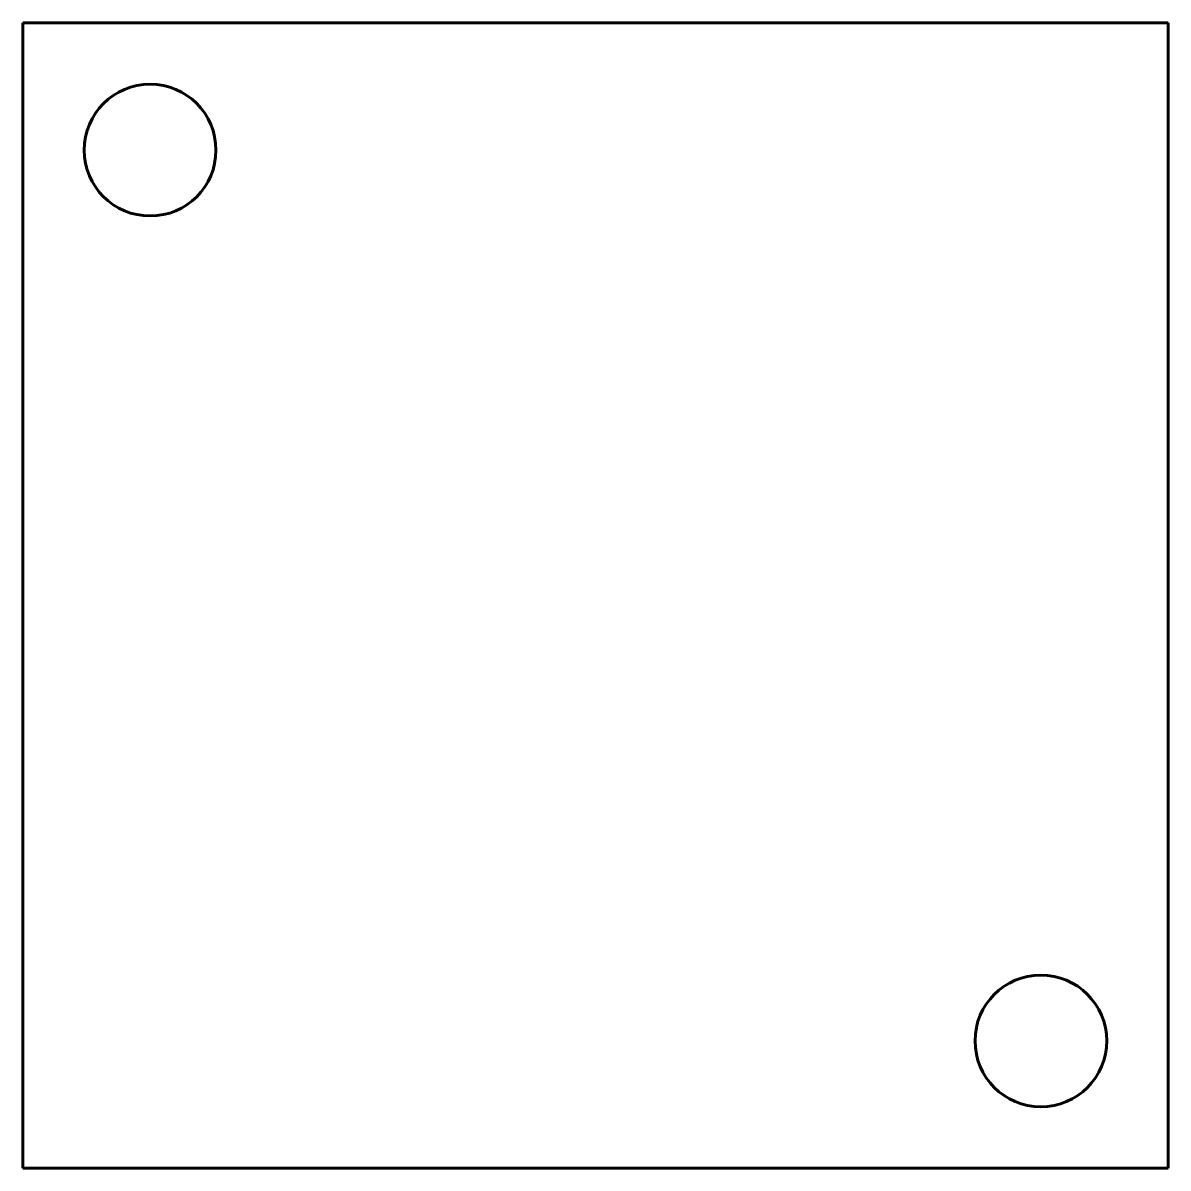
# Model space of a CAD drawing. Header units: millimetres. Extents: x -218 to -18, y -216 to -16.
import ezdxf

# ---------------------------------------------------------------- set-up
doc = ezdxf.new("R2010")
doc.units = ezdxf.units.MM
doc.linetypes.add('K5LT_BASIC', pattern=[0])

msp = doc.modelspace()

# ---------------------------------------------------------------- linework, layer by layer
at = {"color": 5, "linetype": 'K5LT_BASIC', "lineweight": 60, "true_color": 0x0000ff}
for p, q in [((-217.57, -15.97), (-17.57, -15.97)), ((-217.57, -15.97), (-217.57, -215.97)), ((-17.57, -15.97), (-17.57, -215.97)), ((-217.57, -215.97), (-17.57, -215.97))]:
    msp.add_line(p, q, dxfattribs=at)
for centre in [(-195.35, -38.19), (-39.79, -193.76)]:
    msp.add_circle(centre, 11.5, dxfattribs=at)

doc.saveas('drawing.dxf')
